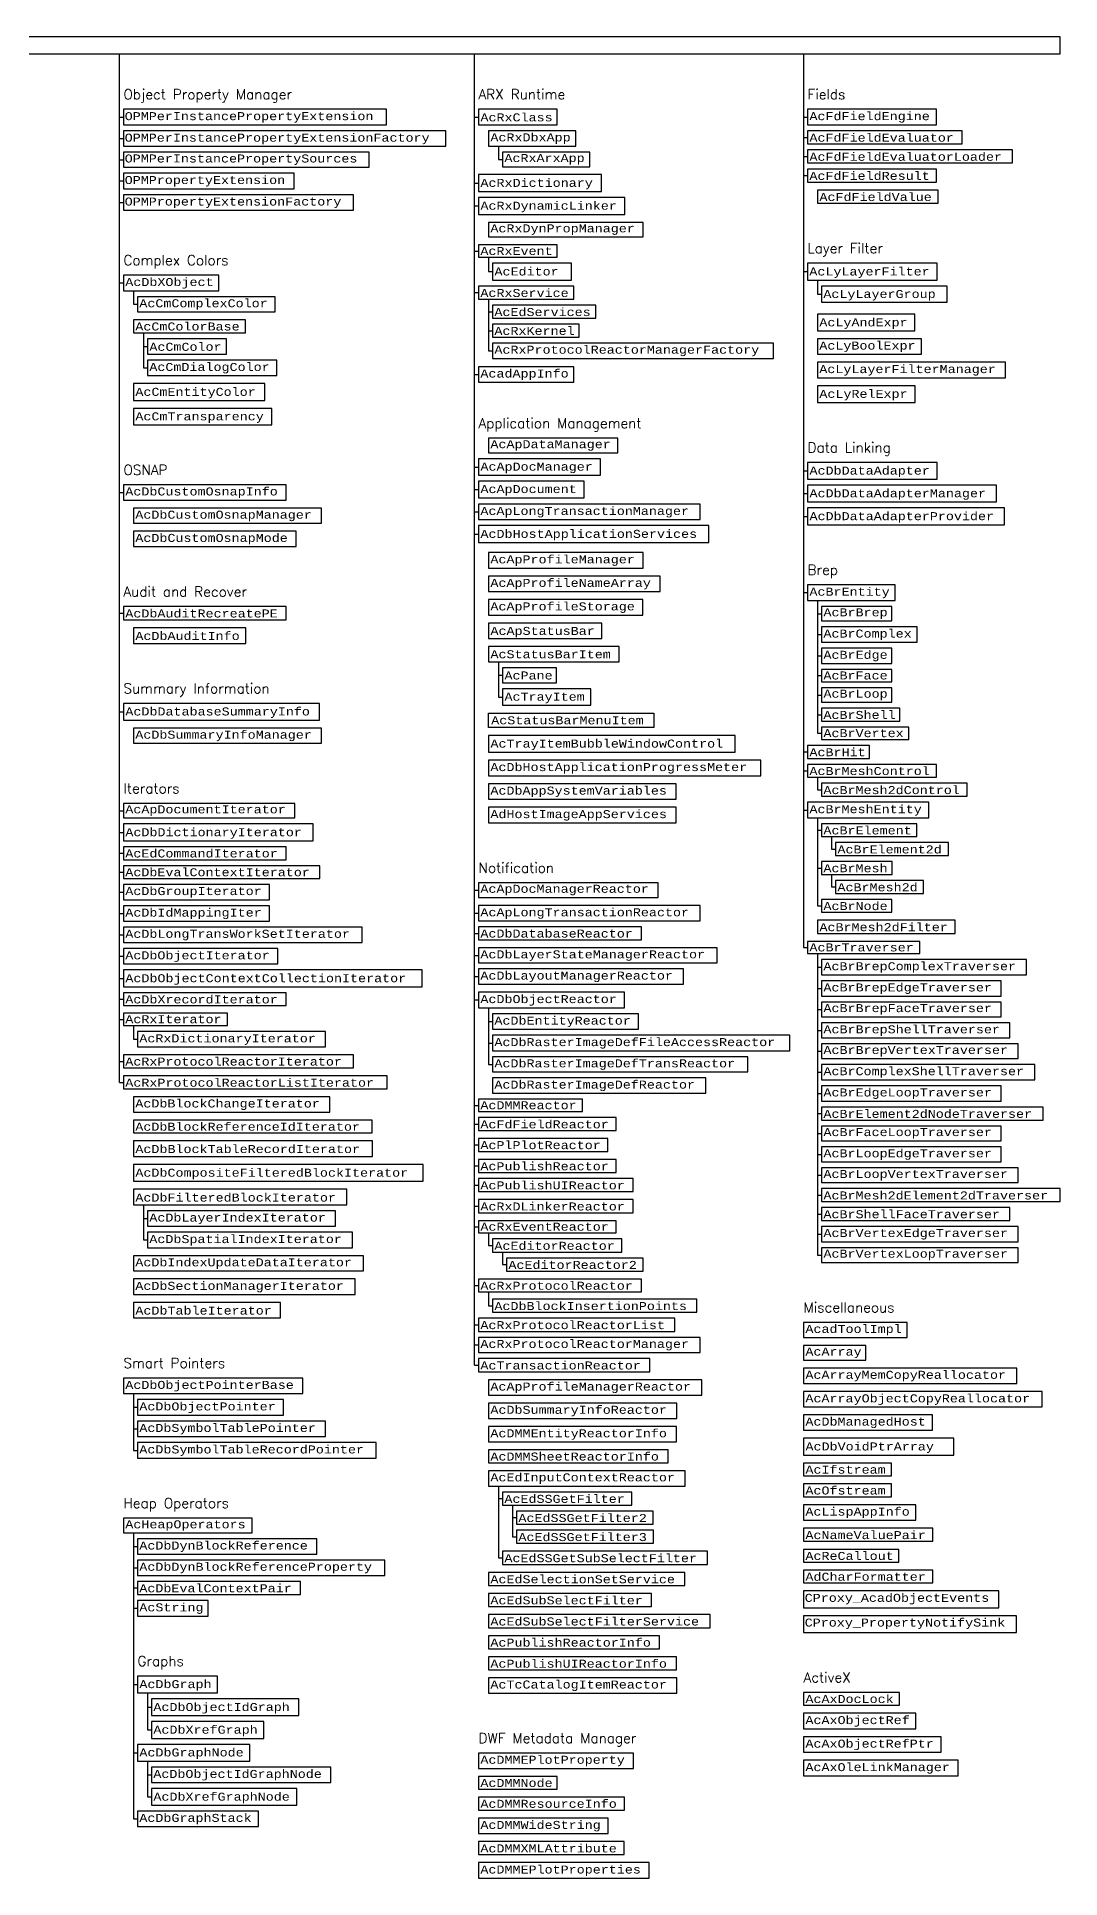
# Model space of a CAD drawing. Header units: inches. Extents: x 350 to 856, y -216 to 10.
# Drawn here: x 426.6 to 477.7, y -91.9 to 0.1 of the extents above; entities that cross this region are included whole.
import ezdxf

# ---------------------------------------------------------------- set-up
doc = ezdxf.new("R2010")
doc.units = ezdxf.units.IN
doc.header["$MEASUREMENT"] = 0
doc.layers.add('Unmanaged', color=7, linetype='Continuous')
doc.layers.add('Unmanaged w Wrappers', color=3, linetype='Continuous')
doc.styles.add('Categories', font='romanc.shx', dxfattribs={"height": 0.5})
doc.styles.add('Unmanaged', font='COUR.TTF', dxfattribs={"height": 0.2})

msp = doc.modelspace()

# ---------------------------------------------------------------- linework, layer by layer
for p, q in [((430.735, -52.155), (430.735, -0.743)), ((448.477, -66.288), (448.477, -0.743)), ((464.916, -0.743), (464.916, -45.416)), ((430.735, -3.909), (430.935, -3.909)), ((448.477, -3.909), (448.677, -3.909)), ((464.916, -3.909), (465.116, -3.909)), ((430.735, -4.984), (430.935, -4.984)), ((449.677, -5.358), (449.677, -6.024)), ((464.916, -4.924), (465.116, -4.924)), ((430.735, -6.043), (430.935, -6.043)), ((449.677, -6.024), (449.877, -6.024)), ((464.916, -5.879), (465.116, -5.879)), ((430.735, -7.101), (430.935, -7.101)), ((448.477, -7.208), (448.677, -7.208)), ((464.916, -6.834), (465.116, -6.834)), ((430.735, -8.176), (430.935, -8.176)), ((448.477, -8.351), (448.677, -8.351)), ((448.477, -10.61), (448.677, -10.61)), ((449.177, -10.915), (449.177, -11.637)), ((449.177, -11.637), (449.377, -11.637)), ((464.908, -11.637), (465.108, -11.637)), ((430.735, -12.2), (430.935, -12.2)), ((431.435, -12.587), (431.435, -13.268)), ((448.477, -12.685), (448.677, -12.685)), ((465.608, -12.058), (465.608, -12.763)), ((465.608, -12.763), (465.808, -12.763)), ((431.435, -13.268), (431.635, -13.268)), ((449.177, -13.013), (449.177, -15.588)), ((449.177, -13.64), (449.377, -13.64)), ((431.935, -14.689), (431.935, -16.444)), ((449.177, -14.588), (449.377, -14.588)), ((431.935, -15.373), (432.135, -15.373)), ((449.177, -15.588), (449.377, -15.588)), ((431.935, -16.444), (432.135, -16.444)), ((448.477, -16.779), (448.677, -16.779)), ((448.477, -21.402), (448.677, -21.402)), ((464.916, -21.592), (465.116, -21.592)), ((430.735, -22.674), (430.935, -22.674)), ((448.477, -22.523), (448.677, -22.523)), ((464.916, -22.728), (465.116, -22.728)), ((448.477, -23.642), (448.677, -23.642)), ((464.916, -23.867), (465.116, -23.867)), ((448.477, -24.751), (448.677, -24.751)), ((464.916, -27.676), (465.116, -27.676)), ((465.616, -28.064), (465.616, -34.707)), ((430.735, -28.704), (430.935, -28.704)), ((465.616, -28.73), (465.816, -28.73)), ((465.616, -29.776), (465.816, -29.776)), ((449.677, -31.129), (449.677, -32.901)), ((465.616, -30.837), (465.816, -30.837)), ((449.677, -31.81), (449.877, -31.81)), ((465.616, -31.823), (465.816, -31.823)), ((449.677, -32.901), (449.877, -32.901)), ((465.616, -32.795), (465.816, -32.795)), ((430.735, -33.631), (430.935, -33.631)), ((465.616, -33.781), (465.816, -33.781)), ((465.616, -34.707), (465.816, -34.707)), ((464.916, -35.64), (465.116, -35.64)), ((464.916, -36.587), (465.116, -36.587)), ((465.616, -36.908), (465.616, -37.533)), ((465.616, -37.533), (465.816, -37.533)), ((430.735, -38.576), (430.935, -38.576)), ((464.916, -38.546), (465.116, -38.546)), ((465.616, -38.934), (465.616, -43.336)), ((465.616, -39.554), (465.816, -39.554)), ((430.735, -39.663), (430.935, -39.663)), ((466.316, -39.874), (466.316, -40.499)), ((430.735, -40.705), (430.935, -40.705)), ((466.316, -40.499), (466.516, -40.499)), ((430.735, -41.645), (430.935, -41.645)), ((465.616, -41.445), (465.816, -41.445)), ((466.316, -41.765), (466.316, -42.39)), ((430.735, -42.646), (430.935, -42.646)), ((448.477, -42.546), (448.677, -42.546)), ((466.316, -42.39), (466.516, -42.39)), ((430.735, -43.714), (430.935, -43.714)), ((448.477, -43.7), (448.677, -43.7)), ((465.616, -43.336), (465.816, -43.336)), ((430.735, -44.782), (430.935, -44.782)), ((448.477, -44.708), (448.677, -44.708)), ((430.735, -45.851), (430.935, -45.851)), ((448.477, -45.809), (448.677, -45.809)), ((464.916, -45.416), (465.116, -45.416)), ((465.616, -45.722), (465.616, -60.784)), ((448.477, -46.87), (448.677, -46.87)), ((465.616, -46.402), (465.816, -46.402)), ((430.735, -46.96), (430.935, -46.96)), ((465.616, -47.463), (465.816, -47.463)), ((430.735, -48.001), (430.935, -48.001)), ((448.477, -48.038), (448.677, -48.038)), ((449.177, -48.426), (449.177, -51.257)), ((465.616, -48.51), (465.816, -48.51)), ((430.735, -49.006), (430.935, -49.006)), ((431.435, -49.312), (431.435, -49.999)), ((449.177, -49.113), (449.377, -49.113)), ((465.616, -49.556), (465.816, -49.556)), ((431.435, -49.999), (431.635, -49.999)), ((449.177, -50.189), (449.377, -50.189)), ((465.616, -50.603), (465.816, -50.603)), ((430.735, -51.107), (430.935, -51.107)), ((449.177, -51.257), (449.377, -51.257)), ((430.735, -52.155), (430.935, -52.155)), ((465.616, -51.649), (465.816, -51.649)), ((448.477, -53.304), (448.677, -53.304)), ((448.477, -53.304), (448.677, -53.304)), ((448.477, -53.304), (448.677, -53.304)), ((465.616, -52.71), (465.816, -52.71)), ((448.477, -54.237), (448.677, -54.237)), ((465.616, -53.716), (465.816, -53.716)), ((465.616, -54.707), (465.816, -54.707)), ((448.477, -55.285), (448.677, -55.285)), ((465.616, -55.754), (465.816, -55.754)), ((448.477, -56.332), (448.677, -56.332)), ((465.616, -56.8), (465.816, -56.8)), ((448.477, -57.287), (448.677, -57.287)), ((465.616, -57.792), (465.816, -57.792)), ((431.935, -58.284), (431.935, -60.033)), ((448.477, -58.342), (448.677, -58.342)), ((465.616, -58.737), (465.816, -58.737)), ((431.935, -58.964), (432.135, -58.964)), ((448.477, -59.375), (448.677, -59.375)), ((449.177, -59.68), (449.177, -60.307)), ((465.616, -59.738), (465.816, -59.738)), ((431.935, -60.033), (432.135, -60.033)), ((449.177, -60.307), (449.377, -60.307)), ((449.877, -60.635), (449.877, -61.262)), ((449.877, -61.262), (450.077, -61.262)), ((465.616, -60.784), (465.816, -60.784)), ((448.477, -62.31), (448.677, -62.31)), ((449.177, -62.63), (449.177, -63.318)), ((449.177, -63.318), (449.377, -63.318)), ((448.477, -64.272), (448.677, -64.272)), ((448.477, -65.28), (448.677, -65.28)), ((448.477, -66.288), (448.677, -66.288)), ((431.435, -67.707), (431.435, -70.546)), ((431.435, -68.395), (431.635, -68.395)), ((431.435, -69.47), (431.635, -69.47)), ((431.435, -70.546), (431.635, -70.546)), ((449.677, -72.329), (449.677, -75.92)), ((449.677, -72.956), (449.877, -72.956)), ((450.377, -73.283), (450.377, -74.865)), ((450.377, -73.911), (450.577, -73.911)), ((431.435, -74.675), (431.435, -88.968)), ((431.435, -75.355), (431.635, -75.355)), ((450.377, -74.865), (450.577, -74.865)), ((449.677, -75.92), (449.877, -75.92)), ((431.435, -76.416), (431.635, -76.416)), ((431.435, -77.424), (431.635, -77.424)), ((431.435, -78.439), (431.635, -78.439)), ((431.435, -82.244), (431.635, -82.244)), ((432.135, -82.662), (432.135, -84.523)), ((432.135, -83.384), (432.335, -83.384)), ((432.135, -84.523), (432.335, -84.523)), ((431.435, -85.658), (431.635, -85.658)), ((432.135, -86.076), (432.135, -87.869)), ((432.135, -86.764), (432.335, -86.764)), ((432.135, -87.869), (432.335, -87.869)), ((431.435, -88.968), (431.635, -88.968))]:
    msp.add_line(p, q)
for points in [[(349.9, 0.1), (349.9, -0.743), (477.736, -0.743), (477.736, 0.1)], [(430.935, -3.521), (430.935, -4.297), (444.085, -4.297), (444.085, -3.521)], [(448.677, -3.521), (448.677, -4.297), (452.603, -4.297), (452.603, -3.521)], [(465.116, -3.521), (465.116, -4.297), (471.559, -4.297), (471.559, -3.521)], [(430.935, -4.597), (430.935, -5.372), (447.048, -5.372), (447.048, -4.597)], [(449.177, -4.597), (449.177, -5.358), (453.533, -5.358), (453.533, -4.597)], [(465.116, -4.597), (465.116, -5.251), (472.834, -5.251), (472.834, -4.597)], [(430.935, -5.672), (430.935, -6.413), (443.214, -6.413), (443.214, -5.672)], [(449.877, -5.658), (449.877, -6.39), (454.233, -6.39), (454.233, -5.658)], [(465.116, -5.551), (465.116, -6.206), (475.355, -6.206), (475.355, -5.551)], [(430.935, -6.713), (430.935, -7.489), (439.463, -7.489), (439.463, -6.713)], [(448.677, -6.787), (448.677, -7.629), (454.814, -7.629), (454.814, -6.787)], [(465.116, -6.506), (465.116, -7.161), (471.563, -7.161), (471.563, -6.506)], [(430.935, -7.789), (430.935, -8.564), (442.426, -8.564), (442.426, -7.789)], [(448.677, -7.929), (448.677, -8.772), (455.991, -8.772), (455.991, -7.929)], [(465.616, -7.561), (465.616, -8.216), (471.639, -8.216), (471.639, -7.561)], [(449.177, -9.172), (449.177, -9.904), (456.895, -9.904), (456.895, -9.172)], [(448.677, -10.304), (448.677, -10.915), (452.603, -10.915), (452.603, -10.304)], [(430.935, -11.812), (430.935, -12.587), (435.702, -12.587), (435.702, -11.812)], [(449.377, -11.215), (449.377, -12.058), (453.324, -12.058), (453.324, -11.215)], [(465.108, -11.216), (465.108, -12.058), (471.597, -12.058), (471.597, -11.216)], [(448.677, -12.358), (448.677, -13.013), (453.439, -13.013), (453.439, -12.358)], [(465.808, -12.358), (465.808, -13.167), (472.087, -13.167), (472.087, -12.358)], [(431.635, -12.887), (431.635, -13.648), (438.513, -13.648), (438.513, -12.887)], [(449.377, -13.313), (449.377, -13.967), (454.543, -13.967), (454.543, -13.313)], [(465.608, -13.767), (465.608, -14.602), (470.477, -14.602), (470.477, -13.767)], [(431.435, -14.048), (431.435, -14.689), (437.038, -14.689), (437.038, -14.048)], [(449.377, -14.267), (449.377, -14.908), (453.71, -14.908), (453.71, -14.267)], [(432.135, -14.989), (432.135, -15.757), (436.08, -15.757), (436.08, -14.989)], [(449.377, -15.208), (449.377, -15.969), (463.419, -15.969), (463.419, -15.208)], [(465.608, -15.002), (465.608, -15.763), (470.805, -15.763), (470.805, -15.002)], [(432.135, -16.057), (432.135, -16.832), (438.593, -16.832), (438.593, -16.057)], [(448.677, -16.399), (448.677, -17.16), (453.444, -17.16), (453.444, -16.399)], [(465.608, -16.163), (465.608, -16.939), (475.007, -16.939), (475.007, -16.163)], [(431.435, -17.232), (431.435, -18.075), (438.004, -18.075), (438.004, -17.232)], [(465.608, -17.339), (465.608, -18.174), (470.498, -18.174), (470.498, -17.339)], [(431.435, -18.475), (431.435, -19.293), (438.351, -19.293), (438.351, -18.475)], [(449.177, -19.96), (449.177, -20.692), (455.635, -20.692), (455.635, -19.96)], [(448.677, -20.992), (448.677, -21.813), (454.774, -21.813), (454.774, -20.992)], [(465.116, -21.174), (465.116, -22.01), (471.597, -22.01), (471.597, -21.174)], [(430.935, -22.293), (430.935, -23.054), (439.063, -23.054), (439.063, -22.293)], [(448.677, -22.113), (448.677, -22.934), (453.962, -22.934), (453.962, -22.113)], [(465.116, -22.31), (465.116, -23.145), (474.547, -23.145), (474.547, -22.31)], [(431.435, -23.454), (431.435, -24.215), (440.834, -24.215), (440.834, -23.454)], [(448.677, -23.255), (448.677, -24.03), (459.757, -24.03), (459.757, -23.255)], [(465.116, -23.445), (465.116, -24.288), (474.956, -24.288), (474.956, -23.445)], [(431.435, -24.615), (431.435, -25.376), (439.559, -25.376), (439.559, -24.615)], [(448.677, -24.33), (448.677, -25.173), (460.191, -25.173), (460.191, -24.33)], [(449.177, -25.673), (449.177, -26.448), (456.895, -26.448), (456.895, -25.673)], [(449.177, -26.848), (449.177, -27.623), (457.757, -27.623), (457.757, -26.848)], [(465.116, -27.288), (465.116, -28.064), (469.494, -28.064), (469.494, -27.288)], [(430.935, -28.376), (430.935, -29.031), (439.059, -29.031), (439.059, -28.376)], [(449.177, -28.023), (449.177, -28.799), (456.88, -28.799), (456.88, -28.023)], [(465.816, -28.364), (465.816, -29.096), (469.331, -29.096), (469.331, -28.364)], [(431.435, -29.431), (431.435, -30.214), (437.046, -30.214), (437.046, -29.431)], [(449.177, -29.199), (449.177, -29.964), (454.833, -29.964), (454.833, -29.199)], [(465.816, -29.396), (465.816, -30.157), (470.598, -30.157), (470.598, -29.396)], [(449.177, -30.364), (449.177, -31.129), (455.705, -31.129), (455.705, -30.364)], [(465.816, -30.457), (465.816, -31.218), (469.318, -31.218), (469.318, -30.457)], [(449.877, -31.429), (449.877, -32.19), (452.565, -32.19), (452.565, -31.429)], [(465.816, -31.518), (465.816, -32.129), (469.318, -32.129), (469.318, -31.518)], [(449.877, -32.49), (449.877, -33.311), (454.288, -33.311), (454.288, -32.49)], [(465.816, -32.429), (465.816, -33.161), (469.331, -33.161), (469.331, -32.429)], [(430.935, -33.214), (430.935, -34.049), (440.732, -34.049), (440.732, -33.214)], [(449.177, -34.412), (449.177, -33.711), (457.43, -33.711), (457.43, -34.412)], [(465.816, -33.461), (465.816, -34.101), (469.729, -34.101), (469.729, -33.461)], [(431.435, -34.449), (431.435, -35.21), (440.834, -35.21), (440.834, -34.449)], [(449.177, -34.812), (449.177, -35.654), (461.491, -35.654), (461.491, -34.812)], [(465.816, -34.401), (465.816, -35.012), (470.178, -35.012), (470.178, -34.401)], [(465.116, -35.312), (465.116, -35.967), (468.202, -35.967), (468.202, -35.312)], [(449.177, -36.054), (449.177, -36.83), (462.778, -36.83), (462.778, -36.054)], [(465.116, -36.267), (465.116, -36.908), (471.55, -36.908), (471.55, -36.267)], [(449.177, -37.23), (449.177, -38.005), (458.544, -38.005), (458.544, -37.23)], [(465.816, -37.208), (465.816, -37.858), (473.09, -37.858), (473.09, -37.208)], [(430.935, -38.21), (430.935, -38.942), (439.494, -38.942), (439.494, -38.21)], [(449.177, -38.405), (449.177, -39.18), (458.544, -39.18), (458.544, -38.405)], [(465.116, -38.158), (465.116, -38.934), (471.175, -38.934), (471.175, -38.158)], [(430.935, -39.242), (430.935, -40.085), (440.416, -40.085), (440.416, -39.242)], [(465.816, -39.234), (465.816, -39.874), (470.582, -39.874), (470.582, -39.234)], [(430.935, -40.385), (430.935, -41.025), (439.074, -41.025), (439.074, -40.385)], [(466.516, -40.174), (466.516, -40.824), (472.161, -40.824), (472.161, -40.174)], [(430.935, -41.325), (430.935, -41.965), (440.754, -41.965), (440.754, -41.325)], [(465.816, -41.124), (465.816, -41.765), (469.339, -41.765), (469.339, -41.124)], [(430.935, -42.265), (430.935, -43.027), (438.233, -43.027), (438.233, -42.265)], [(448.677, -42.18), (448.677, -42.912), (457.656, -42.912), (457.656, -42.18)], [(466.516, -42.065), (466.516, -42.715), (470.9, -42.715), (470.9, -42.065)], [(465.816, -43.015), (465.816, -43.656), (469.318, -43.656), (469.318, -43.015)], [(430.935, -43.327), (430.935, -44.102), (438.233, -44.102), (438.233, -43.327)], [(448.677, -43.312), (448.677, -44.088), (459.757, -44.088), (459.757, -43.312)], [(465.616, -44.056), (465.616, -44.71), (472.494, -44.71), (472.494, -44.056)], [(430.935, -44.402), (430.935, -45.163), (442.855, -45.163), (442.855, -44.402)], [(448.677, -44.388), (448.677, -45.028), (456.815, -45.028), (456.815, -44.388)], [(430.935, -45.463), (430.935, -46.238), (438.653, -46.238), (438.653, -45.463)], [(448.677, -45.428), (448.677, -46.189), (460.597, -46.189), (460.597, -45.428)], [(465.116, -45.11), (465.116, -45.722), (470.733, -45.722), (470.733, -45.11)], [(430.935, -46.538), (430.935, -47.381), (445.866, -47.381), (445.866, -46.538)], [(448.677, -46.489), (448.677, -47.25), (458.916, -47.25), (458.916, -46.489)], [(465.816, -46.022), (465.816, -46.783), (476.055, -46.783), (476.055, -46.022)], [(430.935, -47.681), (430.935, -48.321), (439.074, -48.321), (439.074, -47.681)], [(448.677, -47.65), (448.677, -48.426), (455.975, -48.426), (455.975, -47.65)], [(465.816, -47.083), (465.816, -47.844), (474.795, -47.844), (474.795, -47.083)], [(430.935, -48.7), (430.935, -49.312), (436.132, -49.312), (436.132, -48.7)], [(449.377, -48.726), (449.377, -49.501), (456.675, -49.501), (456.675, -48.726)], [(465.816, -48.144), (465.816, -48.876), (474.795, -48.876), (474.795, -48.144)], [(431.635, -49.612), (431.635, -50.387), (441.034, -50.387), (441.034, -49.612)], [(465.816, -49.176), (465.816, -49.937), (475.215, -49.937), (475.215, -49.176)], [(449.377, -49.801), (449.377, -50.576), (464.238, -50.576), (464.238, -49.801)], [(465.816, -50.237), (465.816, -50.969), (475.635, -50.969), (475.635, -50.237)], [(430.935, -50.787), (430.935, -51.427), (442.435, -51.427), (442.435, -50.787)], [(449.377, -50.876), (449.377, -51.637), (462.137, -51.637), (462.137, -50.876)], [(465.816, -51.269), (465.816, -52.03), (476.475, -52.03), (476.475, -51.269)], [(430.935, -51.827), (430.935, -52.482), (444.116, -52.482), (444.116, -51.827)], [(449.377, -51.937), (449.377, -52.698), (460.036, -52.698), (460.036, -51.937)], [(465.816, -52.33), (465.816, -53.091), (474.795, -53.091), (474.795, -52.33)], [(431.435, -52.882), (431.435, -53.643), (441.254, -53.643), (441.254, -52.882)], [(448.677, -52.998), (448.677, -53.61), (453.874, -53.61), (453.874, -52.998)], [(431.435, -54.043), (431.435, -54.683), (443.355, -54.683), (443.355, -54.043)], [(448.677, -53.91), (448.677, -54.564), (455.555, -54.564), (455.555, -53.91)], [(465.816, -53.391), (465.816, -54.041), (476.895, -54.041), (476.895, -53.391)], [(431.435, -55.083), (431.435, -55.859), (443.375, -55.859), (443.375, -55.083)], [(448.677, -54.964), (448.677, -55.605), (455.135, -55.605), (455.135, -54.964)], [(465.816, -54.341), (465.816, -55.073), (474.795, -55.073), (474.795, -54.341)], [(448.677, -56.005), (448.677, -56.659), (455.555, -56.659), (455.555, -56.005)], [(465.816, -55.373), (465.816, -56.134), (474.795, -56.134), (474.795, -55.373)], [(431.435, -56.259), (431.435, -57.101), (445.917, -57.101), (445.917, -56.259)], [(448.677, -56.959), (448.677, -57.614), (456.395, -57.614), (456.395, -56.959)], [(465.816, -56.434), (465.816, -57.166), (475.635, -57.166), (475.635, -56.434)], [(431.435, -57.501), (431.435, -58.284), (442.101, -58.284), (442.101, -57.501)], [(465.816, -57.466), (465.816, -58.117), (477.736, -58.117), (477.736, -57.466)], [(432.135, -58.584), (432.135, -59.345), (441.534, -59.345), (441.534, -58.584)], [(448.677, -58.014), (448.677, -58.669), (456.395, -58.669), (456.395, -58.014)], [(465.816, -58.417), (465.816, -59.057), (475.215, -59.057), (475.215, -58.417)], [(432.135, -59.645), (432.135, -60.42), (442.374, -60.42), (442.374, -59.645)], [(448.677, -59.069), (448.677, -59.68), (455.555, -59.68), (455.555, -59.069)], [(465.816, -59.357), (465.816, -60.118), (475.635, -60.118), (475.635, -59.357)], [(449.377, -59.98), (449.377, -60.635), (455.835, -60.635), (455.835, -59.98)], [(465.816, -60.418), (465.816, -61.15), (475.635, -61.15), (475.635, -60.418)], [(431.435, -60.82), (431.435, -61.581), (442.935, -61.581), (442.935, -60.82)], [(450.077, -60.935), (450.077, -61.59), (456.91, -61.59), (456.91, -60.935)], [(431.435, -61.981), (431.435, -62.757), (442.515, -62.757), (442.515, -61.981)], [(448.677, -61.99), (448.677, -62.63), (456.815, -62.63), (456.815, -61.99)], [(431.435, -63.157), (431.435, -63.932), (438.786, -63.932), (438.786, -63.157)], [(449.377, -62.99), (449.377, -63.645), (459.585, -63.645), (459.585, -62.99)], [(448.677, -63.945), (448.677, -64.6), (458.485, -64.6), (458.485, -63.945)], [(464.916, -64.15), (464.916, -64.911), (470.089, -64.911), (470.089, -64.15)], [(448.677, -64.9), (448.677, -65.661), (459.757, -65.661), (459.757, -64.9)], [(464.916, -65.311), (464.916, -66.043), (468.033, -66.043), (468.033, -65.311)], [(448.677, -65.961), (448.677, -66.615), (457.235, -66.615), (457.235, -65.961)], [(430.935, -66.932), (430.935, -67.707), (439.899, -67.707), (439.899, -66.932)], [(449.177, -67.015), (449.177, -67.791), (459.836, -67.791), (459.836, -67.015)], [(464.916, -66.443), (464.916, -67.204), (475.575, -67.204), (475.575, -66.443)], [(431.635, -68.007), (431.635, -68.783), (438.933, -68.783), (438.933, -68.007)], [(464.916, -67.604), (464.916, -68.38), (476.836, -68.38), (476.836, -67.604)], [(449.177, -68.191), (449.177, -68.952), (458.576, -68.952), (458.576, -68.191)], [(464.916, -68.78), (464.916, -69.541), (471.363, -69.541), (471.363, -68.78)], [(431.635, -69.083), (431.635, -69.858), (441.034, -69.858), (441.034, -69.083)], [(449.177, -69.352), (449.177, -70.127), (458.566, -70.127), (458.566, -69.352)], [(464.916, -69.941), (464.916, -70.783), (472.422, -70.783), (472.422, -69.941)], [(431.635, -70.158), (431.635, -70.933), (443.555, -70.933), (443.555, -70.158)], [(449.177, -70.527), (449.177, -71.167), (458.145, -71.167), (458.145, -70.527)], [(449.177, -71.567), (449.177, -72.329), (458.996, -72.329), (458.996, -71.567)], [(464.916, -71.183), (464.916, -71.824), (469.307, -71.824), (469.307, -71.183)], [(449.877, -72.629), (449.877, -73.283), (456.335, -73.283), (456.335, -72.629)], [(464.916, -72.224), (464.916, -72.864), (469.307, -72.864), (469.307, -72.224)], [(450.577, -73.583), (450.577, -74.238), (457.41, -74.238), (457.41, -73.583)], [(464.916, -73.264), (464.916, -74.039), (470.523, -74.039), (470.523, -73.264)], [(430.935, -73.933), (430.935, -74.675), (437.361, -74.675), (437.361, -73.933)], [(450.577, -74.538), (450.577, -75.193), (457.424, -75.193), (457.424, -74.538)], [(464.916, -74.439), (464.916, -75.094), (471.374, -75.094), (471.374, -74.439)], [(431.635, -74.975), (431.635, -75.736), (440.599, -75.736), (440.599, -74.975)], [(431.635, -76.036), (431.635, -76.797), (443.997, -76.797), (443.997, -76.036)], [(449.877, -75.593), (449.877, -76.247), (460.116, -76.247), (460.116, -75.593)], [(464.916, -75.494), (464.916, -76.135), (469.682, -76.135), (469.682, -75.494)], [(431.635, -77.097), (431.635, -77.751), (439.774, -77.751), (439.774, -77.097)], [(449.177, -76.647), (449.177, -77.302), (458.981, -77.302), (458.981, -76.647)], [(464.916, -76.535), (464.916, -77.175), (471.374, -77.175), (471.374, -76.535)], [(431.635, -78.051), (431.635, -78.827), (435.164, -78.827), (435.164, -78.051)], [(449.177, -77.702), (449.177, -78.357), (457.315, -78.357), (457.315, -77.702)], [(464.916, -77.575), (464.916, -78.41), (474.666, -78.41), (474.666, -77.575)], [(449.177, -78.757), (449.177, -79.411), (460.242, -79.411), (460.242, -78.757)], [(464.916, -78.81), (464.916, -79.645), (475.557, -79.645), (475.557, -78.81)], [(449.177, -79.811), (449.177, -80.466), (457.725, -80.466), (457.725, -79.811)], [(449.177, -80.866), (449.177, -81.521), (458.566, -81.521), (458.566, -80.866)], [(431.635, -81.827), (431.635, -82.662), (435.628, -82.662), (435.628, -81.827)], [(449.177, -81.921), (449.177, -82.682), (458.576, -82.682), (458.576, -81.921)], [(464.916, -82.645), (464.916, -83.286), (469.712, -83.286), (469.712, -82.645)], [(432.335, -82.962), (432.335, -83.805), (439.692, -83.805), (439.692, -82.962)], [(464.916, -83.686), (464.916, -84.461), (470.533, -84.461), (470.533, -83.686)], [(432.335, -84.105), (432.335, -84.941), (437.954, -84.941), (437.954, -84.105)], [(431.635, -85.241), (431.635, -86.076), (437.244, -86.076), (437.244, -85.241)], [(464.916, -84.861), (464.916, -85.636), (471.794, -85.636), (471.794, -84.861)], [(432.335, -86.376), (432.335, -87.151), (441.299, -87.151), (441.299, -86.376)], [(448.677, -85.682), (448.677, -86.443), (456.416, -86.443), (456.416, -85.682)], [(464.916, -86.036), (464.916, -86.812), (472.634, -86.812), (472.634, -86.036)], [(448.677, -86.843), (448.677, -87.483), (452.599, -87.483), (452.599, -86.843)], [(432.335, -87.451), (432.335, -88.287), (439.605, -88.287), (439.605, -87.451)], [(448.677, -87.883), (448.677, -88.524), (455.965, -88.524), (455.965, -87.883)], [(431.635, -88.587), (431.635, -89.348), (437.692, -89.348), (437.692, -88.587)], [(448.677, -88.924), (448.677, -89.699), (455.147, -89.699), (455.147, -88.924)], [(448.677, -90.099), (448.677, -90.754), (455.96, -90.754), (455.96, -90.099)], [(448.677, -91.154), (448.677, -91.929), (457.204, -91.929), (457.204, -91.154)]]:
    msp.add_lwpolyline(points, close=True)

# ---------------------------------------------------------------- texts
at = {"color": 1, "char_height": 0.5, "attachment_point": 1, "style": 'Categories'}
for s, insert, width in [('Object Property Manager', (430.935, -2.521), 13.1494), ('ARX Runtime', (448.677, -2.521), 5.29807), ('Fields', (465.116, -2.521), 6.44274), ('Complex Colors', (430.935, -10.812), 6.53124), ('Layer Filter', (465.108, -10.216), 5.20051), ('Application Management', (448.677, -18.96), 11.30507), ('OSNAP', (430.935, -21.293), 8.12786), ('Brep', (465.116, -26.288), 4.37778), ('Audit and Recover', (430.935, -27.376), 8.12342), ('Summary Information', (430.935, -32.214), 10.03761), ('Iterators', (430.935, -37.21), 8.55829), ('Notification', (448.677, -41.18), 8.97846), ('Miscellaneous', (464.916, -63.15), 3.11726), ('Smart Pointers', (430.935, -65.932), 8.96376), ('Heap Operators', (430.935, -72.933), 6.42598), ('Graphs', (431.635, -80.827), 4.77846), ('ActiveX', (464.916, -81.645), 4.79624), ('DWF Metadata Manager', (448.677, -84.679), 10.99971)]:
    msp.add_mtext(s, dxfattribs=dict(at, insert=insert, width=width))
at = {"insert": (465.116, -20.174), "char_height": 0.5, "width": 6.48118, "attachment_point": 1, "style": 'Categories'}
msp.add_mtext('{\\C1;Data Linking}', dxfattribs=at)
at = {"layer": 'Unmanaged', "style": 'Unmanaged'}
for s, p in [('OPMPerInstancePropertyExtension', (431, -4.065)), ('AcFdFieldEngine', (465.21, -4.065)), ('OPMPerInstancePropertyExtensionFactory', (431, -5.14)), ('AcRxDbxApp', (449.271, -5.126)), ('AcFdFieldEvaluator', (465.21, -5.14)), ('OPMPerInstancePropertySources', (431, -6.181)), ('AcRxArxApp', (449.971, -6.158)), ('AcFdFieldEvaluatorLoader', (465.21, -6.095)), ('OPMPropertyExtension', (431, -7.257)), ('AcFdFieldResult', (465.21, -7.05)), ('OPMPropertyExtensionFactory', (431, -8.332)), ('AcFdFieldValue', (465.71, -8.104)), ('AcRxDynPropManager', (449.271, -9.672)), ('AcRxEvent', (448.771, -10.804)), ('AcDbXObject', (431.03, -12.355)), ('AcRxService', (448.771, -12.902)), ('AcCmComplexColor', (431.73, -13.416)), ('AcEdServices', (449.471, -13.856)), ('AcCmColorBase', (431.53, -14.577)), ('AcRxKernel', (449.471, -14.797)), ('AcRxProtocolReactorManagerFactory', (449.471, -15.737)), ('AcLyBoolExpr', (465.702, -15.531)), ('AcCmDialogColor', (432.23, -16.6)), ('AcadAppInfo', (448.771, -16.928)), ('AcLyLayerFilterManager', (465.702, -16.707)), ('AcApDataManager', (449.271, -20.46)), ('AcDbCustomOsnapInfo', (431.03, -22.822)), ('AcDbCustomOsnapManager', (431.53, -23.983)), ('AcApLongTransactionManager', (448.771, -23.798)), ('AcDbCustomOsnapMode', (431.53, -25.144)), ('AcApProfileManager', (449.271, -26.216)), ('AcApProfileNameArray', (449.271, -27.391)), ('AcBrEntity', (465.21, -27.832)), ('AcDbAuditRecreatePE', (431.03, -28.92)), ('AcApProfileStorage', (449.271, -28.567)), ('AcBrBrep', (465.91, -28.864)), ('AcBrComplex', (465.91, -29.925)), ('AcBrEdge', (465.91, -30.986)), ('AcBrFace', (465.91, -32.018)), ('AcBrLoop', (465.91, -32.929)), ('AcStatusBarMenuItem', (449.311, -34.26)), ('AcBrShell', (465.91, -33.99)), ('AcDbSummaryInfoManager', (431.53, -34.978)), ('AcBrVertex', (465.91, -34.901)), ('AcBrHit', (465.21, -35.856)), ('AcDbHostApplicationProgressMeter', (449.271, -36.598)), ('AcBrMeshControl', (465.21, -36.796)), ('AcDbAppSystemVariables', (449.271, -37.773)), ('AcBrMesh2dControl', (465.91, -37.747)), ('AcApDocumentIterator', (431.03, -38.71)), ('AdHostImageAppServices', (449.271, -38.949)), ('AcBrMeshEntity', (465.21, -38.702)), ('AcBrElement', (465.91, -39.763)), ('AcEdCommandIterator', (431.03, -40.914)), ('AcBrElement2d', (466.61, -40.713)), ('AcBrMesh', (465.91, -41.654)), ('AcDbEvalContextIterator', (431.03, -41.854)), ('AcApDocManagerReactor', (448.771, -42.68)), ('AcBrMesh2d', (466.61, -42.604)), ('AcDbGroupIterator', (431.03, -42.795)), ('AcBrNode', (465.91, -43.544)), ('AcDbIdMappingIter', (431.03, -43.87)), ('AcApLongTransactionReactor', (448.771, -43.856)), ('AcBrMesh2dFilter', (465.71, -44.599)), ('AcDbLongTransWorkSetIterator', (431.03, -44.931)), ('AcDbDatabaseReactor', (448.771, -44.917)), ('AcDbObjectIterator', (431.03, -46.006)), ('AcDbLayerStateManagerReactor', (448.771, -45.957)), ('AcBrTraverser', (465.21, -45.61)), ('AcDbLayoutManagerReactor', (448.771, -47.018)), ('AcBrBrepComplexTraverser', (465.91, -46.551)), ('AcDbXrecordIterator', (431.03, -48.21)), ('AcDbObjectReactor', (448.771, -48.194)), ('AcBrBrepEdgeTraverser', (465.91, -47.612)), ('AcBrBrepFaceTraverser', (465.91, -48.644)), ('AcRxIterator', (431.03, -49.2)), ('AcDbEntityReactor', (449.471, -49.269)), ('AcBrBrepShellTraverser', (465.91, -49.705)), ('AcRxDictionaryIterator', (431.73, -50.155)), ('AcDbRasterImageDefFileAccessReactor', (449.471, -50.344)), ('AcBrBrepVertexTraverser', (465.91, -50.737)), ('AcRxProtocolReactorIterator', (431.03, -51.316)), ('AcDbRasterImageDefTransReactor', (449.471, -51.405)), ('AcBrComplexShellTraverser', (465.91, -51.798)), ('AcRxProtocolReactorListIterator', (431.03, -52.371)), ('AcDbRasterImageDefReactor', (449.471, -52.466)), ('AcBrEdgeLoopTraverser', (465.91, -52.859)), ('AcDbBlockChangeIterator', (431.53, -53.411)), ('AcDMMReactor', (448.771, -53.498)), ('AcDbBlockReferenceIdIterator', (431.53, -54.572)), ('AcFdFieldReactor', (448.771, -54.453)), ('AcBrElement2dNodeTraverser', (465.91, -53.93)), ('AcPlPlotReactor', (448.771, -55.493)), ('AcBrFaceLoopTraverser', (465.91, -54.841)), ('AcPublishReactor', (448.771, -56.548)), ('AcBrLoopEdgeTraverser', (465.91, -55.902)), ('AcBrLoopVertexTraverser', (465.91, -56.934)), ('AcPublishUIReactor', (448.771, -57.503)), ('AcBrMesh2dElement2dTraverser', (465.91, -58.006)), ('AcDbLayerIndexIterator', (432.23, -59.113)), ('AcRxDLinkerReactor', (448.771, -58.558)), ('AcBrShellFaceTraverser', (465.91, -58.946)), ('AcDbSpatialIndexIterator', (432.23, -60.188)), ('AcRxEventReactor', (448.771, -59.569)), ('AcBrVertexEdgeTraverser', (465.91, -59.886)), ('AcEditorReactor', (449.471, -60.524)), ('AcBrVertexLoopTraverser', (465.91, -60.918)), ('AcDbIndexUpdateDataIterator', (431.53, -61.349)), ('AcEditorReactor2', (450.171, -61.478)), ('AcDbSectionManagerIterator', (431.53, -62.525)), ('AcRxProtocolReactor', (448.771, -62.519)), ('AcDbBlockInsertionPoints', (449.471, -63.534)), ('AcRxProtocolReactorList', (448.771, -64.488)), ('AcadToolImpl', (465.01, -64.679)), ('AcRxProtocolReactorManager', (448.771, -65.429)), ('AcTransactionReactor', (448.771, -66.504)), ('AcArray', (465.01, -65.811)), ('AcDbObjectPointerBase', (431.03, -67.475)), ('AcApProfileManagerReactor', (449.271, -67.559)), ('AcArrayMemCopyReallocator', (465.01, -66.972)), ('AcArrayObjectCopyReallocator', (465.01, -68.148)), ('AcDbObjectPointer', (431.73, -68.551)), ('AcDbSummaryInfoReactor', (449.271, -68.72)), ('AcDbManagedHost', (465.01, -69.309)), ('AcDbSymbolTablePointer', (431.73, -69.626)), ('AcDMMEntityReactorInfo', (449.271, -69.895)), ('AcDbSymbolTableRecordPointer', (431.73, -70.701)), ('AcDMMSheetReactorInfo', (449.271, -71.056)), ('AcEdInputContextReactor', (449.271, -72.097)), ('AcIfstream', (465.01, -71.712)), ('AcOfstream', (465.01, -72.753)), ('AcEdSSGetFilter', (449.971, -73.172)), ('AcLispAppInfo', (465.01, -73.808)), ('AcHeapOperators', (431.03, -74.443)), ('AcEdSSGetFilter2', (450.671, -74.127)), ('AcNameValuePair', (465.01, -74.983)), ('AcDbDynBlockReference', (431.73, -75.504)), ('AcEdSSGetFilter3', (450.671, -75.081)), ('AcDbDynBlockReferenceProperty', (431.73, -76.565)), ('AcEdSSGetSubSelectFilter', (449.971, -76.136)), ('AcReCallout', (465.01, -76.023)), ('AcDbEvalContextPair', (431.73, -77.64)), ('AcEdSelectionSetService', (449.271, -77.191)), ('AdCharFormatter', (465.01, -77.064)), ('AcString', (431.73, -78.595)), ('AcEdSubSelectFilter', (449.271, -78.245)), ('CProxy_AcadObjectEvents', (464.973, -78.118)), ('AcEdSubSelectFilterService', (449.271, -79.3)), ('CProxy_PropertyNotifySink', (464.973, -79.354)), ('AcPublishReactorInfo', (449.271, -80.355)), ('AcPublishUIReactorInfo', (449.271, -81.41)), ('AcTcCatalogItemReactor', (449.271, -82.45)), ('AcAxDocLock', (465.01, -83.174)), ('AcAxObjectRef', (465.01, -84.229)), ('AcAxObjectRefPtr', (465.01, -85.404)), ('AcDbObjectIdGraphNode', (432.43, -86.919)), ('AcDMMEPlotProperty', (448.771, -86.211)), ('AcAxOleLinkManager', (465.01, -86.58)), ('AcDMMNode', (448.771, -87.372)), ('AcDMMResourceInfo', (448.771, -88.412)), ('AcDbGraphStack', (431.73, -89.116)), ('AcDMMWideString', (448.771, -89.467)), ('AcDMMXMLAttribute', (448.771, -90.642)), ('AcDMMEPlotProperties', (448.771, -91.697))]:
    msp.add_text(s, height=0.4, dxfattribs=at).set_placement(p)
at = {"layer": 'Unmanaged w Wrappers', "style": 'Unmanaged'}
for s, p in [('AcRxClass', (448.774, -4.126)), ('AcRxDictionary', (448.774, -7.398)), ('AcRxDynamicLinker', (448.774, -8.541)), ('AcEditor', (449.474, -11.827)), ('AcLyLayerFilter', (465.205, -11.827)), ('AcLyLayerGroup', (465.905, -12.953)), ('AcLyAndExpr', (465.705, -14.371)), ('AcCmColor', (432.233, -15.593)), ('AcCmEntityColor', (431.533, -17.844)), ('AcLyRelExpr', (465.705, -17.943)), ('AcCmTransparency', (431.533, -19.069)), ('AcApDocManager', (448.774, -21.582)), ('AcDbDataAdapter', (465.213, -21.779)), ('AcApDocument', (448.774, -22.703)), ('AcDbDataAdapterManager', (465.213, -22.914)), ('AcDbDataAdapterProvider', (465.213, -24.057)), ('AcDbHostApplicationServices', (448.774, -24.942)), ('AcApStatusBar', (449.274, -29.793)), ('AcDbAuditInfo', (431.533, -30.043)), ('AcStatusBarItem', (449.274, -30.959)), ('AcPane', (449.974, -32.019)), ('AcTrayItem', (449.974, -33.08)), ('AcDbDatabaseSummaryInfo', (431.033, -33.818)), ('AcTrayItemBubbleWindowControl', (449.274, -35.423)), ('AcDbDictionaryIterator', (431.033, -39.854)), ('AcDbObjectContextCollectionIterator', (431.033, -47.15)), ('AcDbBlockTableRecordIterator', (431.533, -55.688)), ('AcDbCompositeFilteredBlockIterator', (431.533, -56.87)), ('AcDbFilteredBlockIterator', (431.533, -58.113)), ('AcDbTableIterator', (431.533, -63.761)), ('AcDbVoidPtrArray', (465.013, -70.552)), ('AcDbGraph', (431.733, -82.431)), ('AcDbObjectIdGraph', (432.433, -83.574)), ('AcDbXrefGraph', (432.433, -84.709)), ('AcDbGraphNode', (431.733, -85.845)), ('AcDbXrefGraphNode', (432.433, -88.056))]:
    msp.add_text(s, height=0.4, dxfattribs=at).set_placement(p)

doc.saveas('drawing.dxf')
